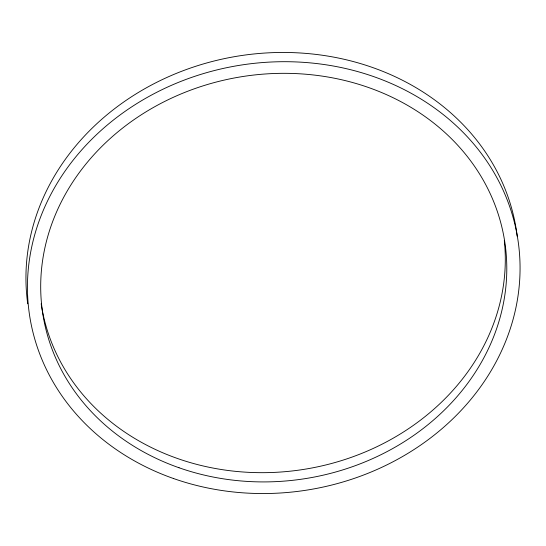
<?xml version="1.0" encoding="UTF-8"?>
<svg xmlns="http://www.w3.org/2000/svg" width="546" height="546" viewBox="0 0 546 546"><rect width="100%" height="100%" fill="white"/><g stroke="black" fill="none" stroke-linecap="round" stroke-linejoin="round"><path stroke-width="0.82" d="M27.737 303.801A247.079 215.049 -9.2 0 1 244.478 55.112A247.079 215.049 -9.2 0 1 517.205 236.309M504.299 240.533A233.777 203.467 -9.2 0 1 298.143 470.222A233.777 203.467 -9.2 0 1 41.168 303.712M173.655 478.576A247.079 215.049 -9.2 0 0 518.7 245.55A247.079 215.049 -9.2 0 0 128.883 108.736A247.079 215.049 -9.2 0 0 173.655 478.576M179.047 467.758A233.777 203.467 -9.2 0 0 505.507 247.277A233.777 203.467 -9.2 0 0 136.684 117.827A233.777 203.467 -9.2 0 0 179.047 467.758"/></g></svg>
